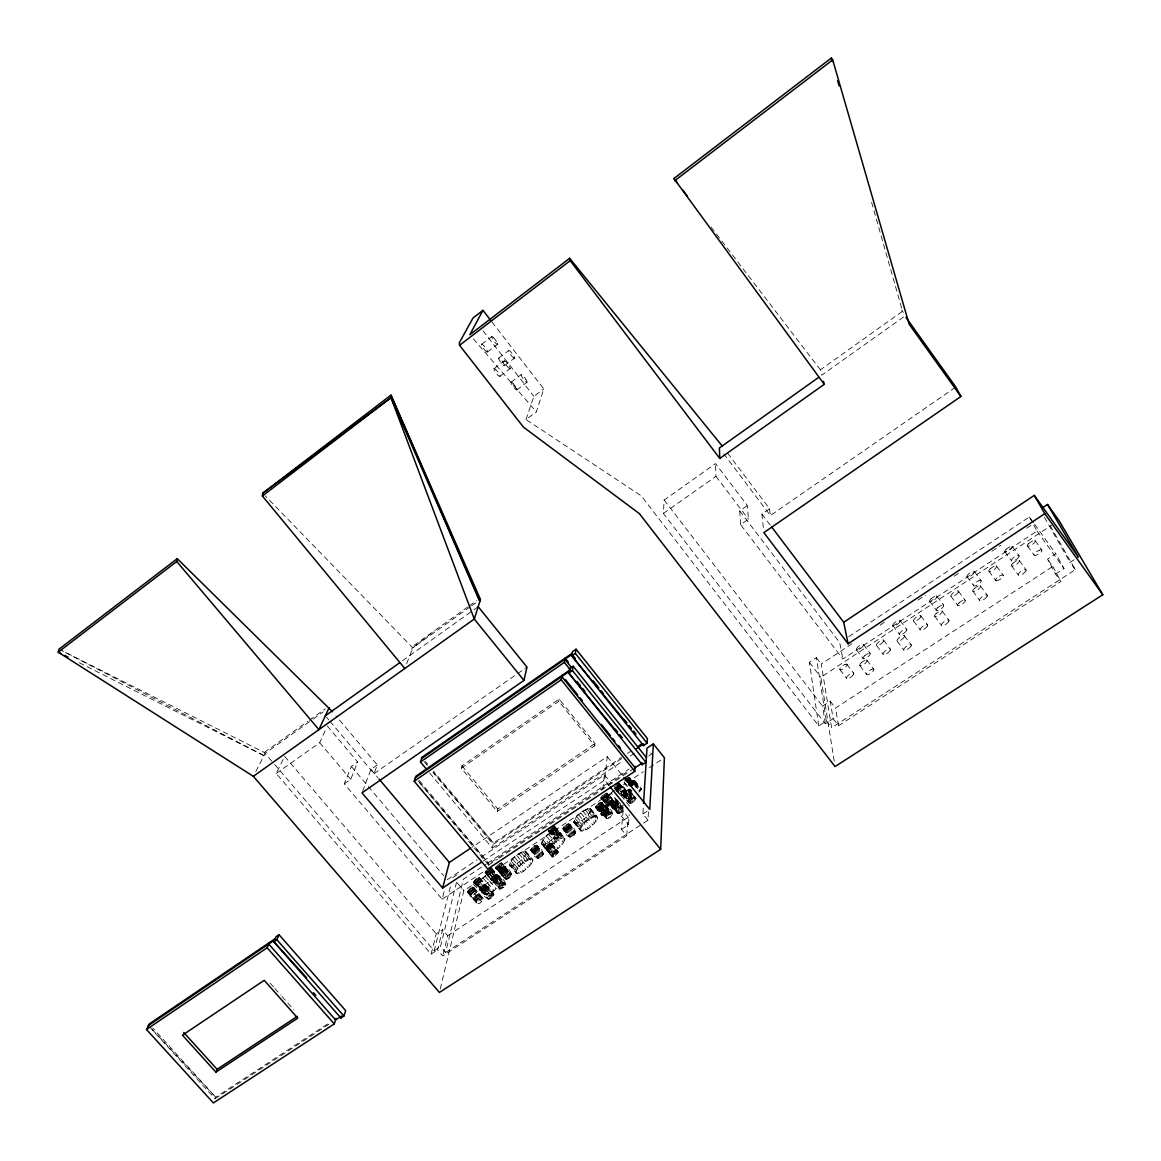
<?xml version="1.0" encoding="UTF-8"?>
<svg xmlns="http://www.w3.org/2000/svg" width="1161" height="1161" viewBox="0 0 1161 1161"><rect width="100%" height="100%" fill="white"/><g stroke="black" fill="none" stroke-linecap="round" stroke-linejoin="round"><path stroke-width="0.75" stroke-dasharray="5 3.75" d="M477.882 886.061C479.609 879.196 487.054 872.941 494.064 872.158L494.659 872.782C493.004 879.661 485.472 885.974 478.463 886.699L477.882 886.061L488.854 899.18C497.401 896.292 492.917 888.804 486.169 886.032C477.635 888.949 482.091 896.35 488.854 899.18M473.543 882.737C473.906 880.531 478.114 876.41 479.769 878.209C475.981 885.858 467.448 879.777 480.19 890.632C491.292 887.091 483.078 881.068 480.19 890.632M473.935 899.557C481.8 900.805 481.51 888.499 473.935 899.557L467.462 891.88C475.052 880.865 475.284 893.041 467.462 891.88M643.455 823.193L647.983 820.232L648.491 811.278M825.326 723.753L822.583 706.149L830.217 701.157L833.134 718.688L825.326 723.753L663.352 513.481L664.15 500.043L715.539 463.602L747.336 505.572L748.439 519.185L740.631 524.612L842.871 659.071L1037.034 531.027L1033.624 524.787M647.983 820.232L642.918 813.948L643.47 805.052M626.708 835.746L628.159 817.228L623.065 810.944L621.527 829.36L626.708 835.746L442.762 955.924L437.566 949.858L442.631 929.714L447.711 935.679L442.762 955.924M621.527 829.36L628.478 824.803L629.247 814.79M79.267 662.757L263.982 755.637L264.273 752.473L307.883 721.3M609.162 785.678L604.678 780.134L607.218 756.682L471.903 847.341M602.835 789.161L604.388 774.938L478.608 858.821M594.722 745.841L595.012 743.519L559.167 699.067L461.962 765.781L461.309 768.147L497.242 811.481L594.722 745.841L558.775 701.288L559.167 699.067M419.266 780.482L488.897 863.682L417.684 780.381L488.578 865.134L488.897 863.682L629.146 770.44M429.744 773.095L492.322 848.096L493.454 843.017L621.527 757.451M497.242 811.481L497.793 809.014L595.012 743.519M440.266 988.94L463.82 890.69L614.633 790.728M456.52 882.331L440.498 946.592L445.563 952.528L463.384 879.225L485.98 864.205M274.533 764.359L434.156 950.757L450.99 884.566M283.124 759.468L276.245 773.502L431.079 954.095L436.26 933.908L442.631 929.714M327.3 726.002L357.675 762.008L351.348 766.449L344.28 783.835L442.138 899.151L444.648 889.471M638.913 792.266L641.409 788.624L638.289 789.465L636.126 786.795M636.054 798.826C629.988 795.111 626.301 810.378 636.054 798.826L628.783 789.64C620.54 792.368 622.441 797.926 629.61 803.078M615.519 786.534L627.593 801.25L630.438 796.286L628.116 794.748L622.02 797.505M617.608 813.411L611.063 805.328L612.094 803.078L616.128 800.147L622.659 808.216C614.125 811.844 619.8 816.589 624.052 809.173L611.136 793.036L613.298 791.178M618.798 793.514L615.577 789.524L622.964 786.766L623.544 789.625L621.077 793.195M611.063 805.328C613.313 806.605 620.192 800.074 616.128 800.147M818.723 725.872L809.377 662.292L816.372 657.648L826.327 720.937L818.723 725.872L641.162 495.776L525.991 419.542L536.367 411.85L543.783 388.964L491.8 321.771M623.53 805.066L618.944 808.085L613.792 809.435L613.255 806.489L617.594 801.003M612.616 813.411C610.135 812.903 605.737 816.256 606.419 818.752C615.04 816.357 613.734 811.104 606.086 805.386C595.201 807.214 601.296 815.922 606.086 805.386M613.85 801.496L611.266 804.762L607.392 806.184L610.759 801.946L613.85 801.496L606.579 792.992L620.163 809.696M608.306 811.307C602.559 807.534 598.554 822.743 608.306 811.307L601.92 802.425L598.887 803.238L595.477 807.519L601.964 815.486M597.102 819.39L597.378 816.981L590.165 808.491C583.17 809.464 575.087 815.457 573.795 822.568L581.008 831.058C587.829 830.579 593.59 824.92 597.102 819.39L590.615 811.437L590.905 809.028M607.682 806.387L600.948 798.246L601.427 796.736L607.856 804.66M580.297 830.492C581.501 823.367 589.628 817.329 596.638 816.43L597.378 816.981M575.653 832.858C573.636 825.123 567.439 820.246 563.041 828.17C565.001 835.862 571.299 840.811 575.653 832.858L569.296 824.034M575.783 831.929L571.981 833.293L569.398 836.979M551.722 843.699L548.34 849.344L548.616 852.435C555.64 851.652 563.636 845.469 564.914 838.402L557.759 829.97C550.749 830.87 542.898 836.95 541.447 843.974L552.549 856.978L555.626 855.381L558.31 852.029L551.46 843.481L547.136 845.745L545.293 848.793L547.382 848.56L550.604 846.006L557.164 853.945M548.21 830.942L554.885 838.953L558.354 837.4L560.807 834.657L560.937 833.743L559.602 833.671L555.713 836.486L549.313 828.707M552.099 856.934L553.666 853.654L558.267 851.623M525.991 419.542L533.871 396.336L543.783 388.964M558.441 830.536L554.624 838.735M543.392 854.148C541.403 846.833 535.163 841.522 530.882 849.475C532.826 856.745 539.139 862.13 543.392 854.148L536.817 845.15M537.441 858.458L539.038 855.207L543.537 853.204M532.406 862.086L532.841 859.59L525.73 851.187C518.72 852.029 511.072 858.197 509.49 865.134L516.601 873.551C523.321 873.232 528.85 867.412 532.406 862.086L525.904 854.264L525.73 851.187M516.601 873.551L515.977 872.927C517.487 865.961 525.178 859.764 532.188 858.98L532.841 859.59M511.682 874.233C509.273 873.638 505.253 876.99 505.615 879.457C514.178 877.048 512.538 871.809 504.977 866.251C493.686 869.923 502.176 875.829 504.977 866.251M505.761 883.84C503.337 883.216 499.288 886.612 499.636 889.094C508.257 886.699 506.602 881.359 498.998 875.8C487.649 879.457 496.153 885.509 498.998 875.8M508.141 871.78L501.668 862.913L500.652 863.015L508.141 871.78C501.001 881.286 500.173 871.33 508.329 870.837M501.16 881.591C498.243 887.744 491.974 893.941 484.95 894.42L484.384 893.767C486.024 886.888 493.512 880.604 500.536 879.893L501.16 881.591L490.769 869.415M329.971 721.286L374.06 773.589L377.296 764.983L335.979 715.858M493.947 893.985L489.536 895.9L487.838 899.253M362.638 791.178L370.939 769.409L377.296 764.983M483.339 898.599C473.224 900.022 478.172 909.208 483.339 898.599L473.514 887.091M502.307 876.033L495.631 868.094L496.24 866.512L502.669 874.204M491.567 880.038L495.065 876.163L497.793 875.51L495.123 879.196L491.8 880.662L485.153 872.375L486.343 870.503L492.757 878.151M406.669 663.628L412.779 647.867L434.301 630.887M344.28 783.835L350.738 779.336L357.675 762.008M149.624 1026.861L215.09 1098.785L215.728 1097.203L330.058 1022.362M276.245 773.502L319.696 742.692L325.907 729.035M255.797 771.557L265.143 753.387L311.656 720.154M623.065 794.995C625.329 795.793 631.178 791.134 628.783 789.64M630.974 789.378L630.554 790.888L632.005 790.902M595.477 807.519L598.495 806.706L601.819 803.325M600.948 798.246L604.823 796.809L607.072 792.992M573.795 822.568L574.506 823.12C581.327 822.583 587.06 816.938 590.615 811.437M562.911 829.085L565.842 828.33L569.166 824.934M530.708 850.403L533.567 849.692L536.904 846.311M509.49 865.134L510.1 865.758C516.805 865.366 522.334 859.575 525.904 854.264M481.06 891.213L484.659 889.979L487.185 885.945M635.996 788L637.055 786.171L635.517 785.794M619.611 794.545C623.559 788.406 628.711 792.063 621.382 795.72L614.938 787.768L616.636 786.65L629.901 803.281M611.136 793.036L606.361 799.9L613.023 808.898M495.631 868.094L499.215 866.817L501.668 862.913M1012.856 563.158L1011.681 564.609A4.862 1.611 -34.2 0 0 1012.377 566.046L1014.061 565.639A4.586 1.509 -34.2 0 0 1017.965 563.07L1019.14 561.605A4.862 1.611 -34.2 0 0 1018.429 560.183L1016.76 560.603M996.994 577.888L995.833 579.339A4.499 1.495 -34.4 0 0 996.515 580.776M1028.762 543.406L1027.601 544.843A4.847 1.582 -34 0 0 1028.312 546.221L1029.996 545.786A4.557 1.48 -34 0 0 1033.885 543.232L1035.046 541.795A4.847 1.582 -34 0 0 1034.32 540.416L1032.622 540.852M1006.137 549.197L1004.991 550.619A4.76 1.538 -34.3 0 0 1005.644 551.983L1007.284 551.562A4.484 1.451 -34.3 0 0 1011.1 549.051L1012.261 547.629A4.76 1.538 -34.3 0 0 1011.594 546.265L1009.954 546.686M990.304 568.716L989.128 570.153A4.789 1.567 -34.5 0 0 989.752 571.575L991.392 571.183A4.513 1.48 -34.5 0 0 995.224 568.658L996.399 567.207A4.789 1.567 -34.5 0 0 995.761 565.799L994.121 566.205M959.044 602.791L957.869 604.242A4.731 1.567 -34.8 0 0 958.42 605.723L960.002 605.36A4.455 1.48 -34.8 0 0 963.79 602.878L964.98 601.427A4.731 1.567 -34.8 0 0 964.399 599.947L962.817 600.324M974.21 588.54L973.034 589.991A4.804 1.596 -34.7 0 0 973.629 591.471L975.255 591.094A4.528 1.495 -34.7 0 0 979.115 588.569L980.305 587.103A4.804 1.596 -34.7 0 0 979.695 585.623L978.055 586.015M937.696 607.682L936.521 609.119A4.644 1.538 -35.1 0 0 937.029 610.599L938.581 610.251A4.383 1.451 -35.1 0 0 942.297 607.798L943.472 606.361A4.644 1.538 -35.1 0 0 942.95 604.896L941.411 605.244M936.071 613.588L934.866 615.054A4.76 1.582 -35.1 0 0 935.389 616.578L936.956 616.215A4.484 1.48 -35.1 0 0 940.773 613.719L941.977 612.253A4.76 1.582 -35.1 0 0 941.44 610.73L939.859 611.092A4.484 1.48 -35.1 0 0 936.114 613.705M931.064 598.728L929.888 600.164A4.659 1.509 -35.2 0 0 930.367 601.616L931.92 601.253A4.383 1.422 -35.2 0 0 935.635 598.8L936.811 597.378A4.659 1.509 -35.2 0 0 936.317 595.912L934.765 596.29M864.51 655.82L863.305 657.257A4.557 1.509 -36 0 0 863.653 658.809L865.105 658.519A4.296 1.422 -36 0 0 868.733 656.125L869.937 654.688A4.557 1.509 -36 0 0 869.574 653.135L868.123 653.44M861.244 662.728L860.025 664.194A4.659 1.553 -36.1 0 0 860.359 665.804L861.854 665.514A4.383 1.466 -36.1 0 0 865.555 663.076L866.788 661.596A4.659 1.553 -36.1 0 0 866.425 659.985L864.945 660.29M541.447 843.974L543.319 844.657L546.976 843.336L555.509 836.588L562.011 844.482M564.914 838.402L562.998 837.749L559.341 839.055L550.894 845.745L544.436 837.923M473.267 892.083C462.76 904.317 485.893 885.974 473.267 892.083L481.409 901.691M548.456 831.145L552.723 828.896L559.152 836.704M481.568 344.309L491.698 336.603M487.489 351.943L497.619 344.251M498.679 358.154L508.692 350.564M493.991 368.647L504.222 360.911M504.498 365.642L514.512 358.096M499.956 376.309L510.187 368.603M511.072 382.259L521.187 374.655M516.718 389.965L527.05 382.216M485.153 872.375L486.357 872.912L489.492 870.837L495.921 878.514M309.334 720.255L325.327 708.82M467.927 606.855L411.923 646.895L412.01 649.87M469.378 605.81L476.692 600.585M313.107 719.109L323.28 711.838M470.176 606.84L412.779 647.867L265.201 495.849M471.642 605.795L477.534 601.587M402.548 660.682L472.367 610.831M473.833 609.801L478.187 606.681M903.505 317.026L821.799 375.148L820.392 369.808L902.547 311.264L871.606 202.319M663.352 513.481L715.931 476.329L715.539 463.602M740.631 524.612L739.702 510.884L747.336 505.572M374.06 773.589L526.978 667.111M763.314 527.573L761.906 514.076L769.569 508.765L726.655 451.89M723.709 453.762L770.367 515.542L955.793 387.019M461.309 768.147L558.775 701.288M627.55 753.431L630.568 751.414M621.57 758.641L493.135 844.41L433.126 772.428M492.322 848.096L622.746 761.065M630.249 756.072L634.748 753.068M447.159 879.791L477.113 859.822M452.761 877.6L458.682 873.652M483.15 861.07L604.678 780.134M487.489 863.189L629.088 769.017M648.68 756L651.684 753.997L648.868 750.47M488.578 865.134L497.634 859.111M499.143 858.11L633.572 768.785M442.138 899.151L485.588 870.3M616.143 789.727L625.184 783.733M634.24 777.725L643.281 771.731M649.318 767.74L664.397 757.741M848.749 636.663L1029.372 516.979L1033.595 522.856M1050.183 525.686L1075.304 569.688L831.61 727.787L821.248 664.034L852.972 643.063M880.154 625.097L886.206 621.106M917.916 600.135L925.477 595.143M954.168 576.175L960.22 572.17M991.929 551.199L1001 545.22M1026.672 528.24L1031.2 525.251M834.208 761.181L820.856 677.284L1051.402 525.396M447.711 935.679L628.159 817.228M434.156 950.757L440.498 946.592M642.918 813.948L647.025 811.263M431.079 954.095L437.566 949.858M215.09 1098.785L329.55 1023.871M445.563 952.528L641.946 824.179M833.134 718.688L838.532 725.727L1060.936 581.53L1055.567 574.056L1047.541 559.138L1055.784 553.739L1034.654 524.322M838.532 725.727L835.514 708.065L1052.809 566.452L1047.541 559.138M1075.304 569.688L1070.065 562.374L1078.337 556.975M1055.567 574.056L1064.013 568.571L1055.784 553.739M606.535 800.901L610.352 800.988L614.706 798.681L623.675 809.812M1039.313 550.14L1041.011 549.704A4.833 1.596 -33.9 0 1 1041.751 551.098L1040.604 552.549A4.557 1.509 -33.9 0 1 1036.715 555.089L1035.017 555.509A4.833 1.596 -33.9 0 1 1034.291 554.116L1035.438 552.68A4.557 1.509 -33.9 0 1 1039.371 550.241M978.752 580.703L980.348 580.311A4.702 1.553 -34.7 0 1 980.943 581.734L979.782 583.17A4.426 1.451 -34.7 0 1 976.009 585.652L974.413 586.029A4.702 1.553 -34.6 0 1 973.832 584.593L974.993 583.17A4.426 1.451 -34.7 0 1 978.796 580.805M844.961 664.397L846.398 664.092A4.586 1.509 -36.3 0 1 846.717 665.688L845.498 667.14A4.325 1.422 -36.3 0 1 841.841 669.549L840.404 669.839A4.586 1.509 -36.3 0 1 840.1 668.243L841.319 666.777A4.325 1.422 -36.3 0 1 844.99 664.513M871.722 669.258L873.217 668.954A4.659 1.567 -36 0 1 873.594 670.579L872.361 672.059A4.383 1.48 -36 0 1 868.66 674.483L867.165 674.773A4.659 1.567 -36 0 1 866.817 673.148L868.036 671.668A4.383 1.48 -36 0 1 871.751 669.389M996.472 580.776L998.112 580.398A4.499 1.495 -34.4 0 0 1001.943 577.873L1003.119 576.422A4.775 1.582 -34.4 0 0 1002.451 575L1000.811 575.392A4.775 1.582 -34.4 0 0 996.718 578.062M263.982 755.637L60.619 649.986L264.273 752.473L273.357 762.995M495.892 369.633L494.63 368.632A5.094 1.045 53.5 0 0 494.151 369.706L495.065 371.505A4.804 0.987 53.5 0 0 498.054 375.337L499.317 376.353A5.094 1.045 53.5 0 0 499.781 375.25L498.867 373.465A4.804 0.987 53.5 0 0 495.849 369.72M512.915 383.203L511.682 382.216A5.021 1.016 53.7 0 0 511.246 383.319L512.161 385.089A4.731 0.958 53.7 0 0 515.107 388.877L516.326 389.849A5.021 1.016 53.6 0 0 516.747 388.746L515.832 386.961M493.585 337.648L492.337 336.617A5.065 1.001 53.4 0 0 491.843 337.619L492.757 339.375A4.775 0.943 53.4 0 0 495.732 343.206L496.981 344.236A5.065 1.001 53.4 0 0 497.459 343.235L496.545 341.465M152.091 1029.444L215.728 1097.203L152.788 1028.022M270.078 983.048L273.662 987.097M274.867 988.446L280.831 995.18M282.021 996.53L293.98 1010.026M473.311 338.78L536.367 411.85M427.379 765.389L423.896 761.311L426.189 764.127M433.169 772.21L493.454 843.017L433.517 771.136M284.648 756.348L436.26 933.908M319.696 742.692L350.738 779.336M471.018 887.962L482.134 900.965M370.939 769.409L377.862 777.623M326.502 717.164L328.81 719.907M470.19 888.557L478.274 898.077M469.392 889.239L480.61 902.387M468.681 889.965L479.769 902.982M468.086 890.676L478.971 903.461M467.68 891.329L478.245 903.78M468.057 892.591L477.664 903.911M467.448 892.287L477.244 903.838M457.187 882.839L463.82 890.69M351.348 766.449L443.662 875.655M486.764 885.901L493.962 894.405M479.566 877.571L491.713 892.112M479.145 877.527L493.744 894.957M478.579 877.672L485.995 886.423M486.778 887.817L493.338 895.624M485.458 886.351L491.988 894.13M477.868 877.977L485.588 887.062M484.645 886.83L492.743 896.35M477.069 878.456L489.565 893.375M479.566 881.765L486.038 889.457M485.472 889.282L492.032 897.076M483.818 887.439L490.348 895.218M476.257 879.051L484.297 888.499M483.005 888.136L491.219 897.772M477.055 881.504L483.513 889.181M475.459 879.733L487.635 894.217M483.818 890.589L490.377 898.382M482.279 888.862L488.825 896.64M474.747 880.444L482.686 889.776M477.897 884.972L489.579 898.861M474.167 881.155L481.888 890.24M481.278 890.24L487.823 898.019M473.761 881.794L481.176 890.56M481.06 890.806L488.259 899.311M473.543 882.345L480.596 890.69M473.093 887.033L483.339 899.02M472.512 887.164L483.136 899.572M473.078 888.934L482.715 900.239M471.801 887.483L478.274 895.16M498.577 875.757L505.761 884.247M491.161 867.615L497.793 875.51M499.027 876.99L505.557 884.798M491.393 868.239L504.498 883.681M490.755 867.572L497.169 875.234M491.176 868.776L505.151 885.451M490.174 867.717L496.574 875.365M497.256 876.221L503.772 884M489.463 868.036L504.571 886.177M496.444 876.7L502.96 884.479M490.203 870.126L496.632 877.803M488.665 868.515L495.065 876.163M494.122 875.307L503.859 886.917M491.379 872.419L497.837 880.125M487.838 869.11L494.252 876.758M496.502 879.791L503.047 887.599M494.804 877.992L501.32 885.77M487.054 869.778L495.123 879.196M493.033 877.048L502.205 888.209M489.463 873.275L500.609 886.496M487.867 872.114L494.31 879.791M494.862 880.88L501.392 888.687M493.498 879.443L500.028 887.222M485.762 871.2L493.512 880.27M493.091 880.096L500.667 889.007M485.356 871.838L500.072 889.152M487.344 874.538L499.636 889.094M485.777 873.057L492.206 880.72M485.153 872.782L491.8 880.662M489.55 880.894L496.066 888.658M485.138 876.134L491.596 883.826M487.417 882.737L493.933 890.502M483.02 877.963L489.478 885.64M504.556 866.208L511.696 874.639M501.247 862.87L511.508 875.191M503.961 866.353L510.434 874.102M504.614 868.065L511.101 875.844M503.235 866.672L509.694 874.422M507.749 872.433L499.941 863.334L499.143 863.813L505.572 871.505M504.034 868.776L510.521 876.555M500.725 865.424L508.895 874.901M503.308 869.502L509.81 877.281M501.596 867.76L508.068 875.496M500.014 866.135L506.457 873.856M498.316 864.408L504.745 872.1M500.797 868.443L509.011 877.963M499.215 866.817L505.659 874.538M497.518 865.09L503.947 872.782M501.668 870.794L508.17 878.572M498.388 867.427L506.559 876.903M496.821 865.816L503.25 873.507M499.506 869.879L507.357 879.051M497.59 867.906L504.034 875.612M500.144 871.606L506.631 879.37M499.099 870.518L505.572 878.267M495.834 867.151L506.036 879.516M498.882 871.069L505.369 878.819M495.631 867.702L505.615 879.457M521.391 859.837L527.907 867.673M516.616 855.265L523.074 863.029M519.243 861.68L525.759 869.516M514.497 857.094L520.941 864.858M516.993 863.305L523.509 871.142M512.596 859.024L519.054 866.774M514.816 864.611L521.333 872.433M511.058 860.911L517.53 868.66M512.857 865.482L519.373 873.29M509.984 862.638L516.456 870.402M425.448 761.456L427.756 764.214M511.246 865.874L517.762 873.667M509.447 864.074L515.934 871.853M533.567 849.692L540.068 857.529M531.854 848.125L538.327 855.933M532.754 850.171L539.241 858.023M531.274 848.822L537.746 856.644M461.962 765.781L497.793 809.014M532.014 850.505L538.501 858.342M530.882 849.475L537.354 857.297M531.404 850.665L537.891 858.487M530.693 850.012L537.166 857.834M526.426 852.827L532.914 860.649M524.554 851.086L531.027 858.879M522.943 851.492L529.401 859.271M524.845 855.991L531.346 863.828M520.999 852.377L527.442 860.141M523.306 857.892L529.808 865.729M518.836 853.654L525.294 861.418M546.976 843.336L556.438 854.685M547.948 845.048L554.479 852.958M542.913 839.795L555.626 855.381M547.136 845.745L553.666 853.654M544.973 844.236L554.769 856.005M546.41 846.471L552.955 854.394M541.868 841.507L548.34 849.344M547.382 848.56L553.942 856.499M545.844 847.196L552.375 855.106M543.319 844.657L549.821 852.522M546.628 848.894L553.187 856.833M541.374 842.93L551.983 855.759M545.989 849.039L552.549 856.978M542.114 844.569L551.809 856.31M536.367 845.121L543.58 853.596M535.758 845.281L542.231 853.103M536.513 846.949L543 854.786M535.018 845.614L541.49 853.422M535.932 847.661L542.419 855.497M534.205 846.093L540.678 853.915M535.221 848.386L541.708 856.223M533.363 846.703L539.836 854.525M534.408 849.083L540.91 856.92M532.565 847.399L539.038 855.207M553.42 828.17L559.849 835.993M554.885 830.333L561.343 838.169M551.635 826.705L558.049 834.483M550.807 827.3L563.535 842.596M551.925 829.578L558.354 837.4M552.897 831.232L559.341 839.055M550.009 827.982L556.424 835.775M551.083 830.188L557.512 838.01M550.27 830.681L556.7 838.489M548.747 829.404L555.161 837.183M549.516 831.015L557.149 840.361M548.355 830.028L554.769 837.821M548.906 831.174L555.335 838.982M548.166 830.55L554.885 838.953M553.594 838.532L560.11 846.427M548.471 834.164L554.914 841.986M551.446 840.39L557.962 848.285M546.323 835.993L552.781 843.815M551.46 843.481L558.31 852.029M551.011 843.437L557.541 851.361M551.577 844.627L558.122 852.58M549.182 842.03L555.698 849.925M550.372 843.597L556.917 851.521M551.185 845.281L557.73 853.233M549.617 843.931L556.163 851.855M548.79 844.424L555.335 852.348M568.571 823.802L575.043 831.697M567.947 823.962L574.419 831.856M568.788 825.587L575.275 833.496M567.178 824.295L573.65 832.19M568.208 826.284L574.71 834.208M566.35 824.803L572.823 832.684M567.497 827.009L573.998 834.933M565.509 825.413L571.981 833.293M566.699 827.706L573.186 835.63M564.71 826.11L571.183 833.99M565.842 828.33L572.344 836.239M563.999 826.821L570.472 834.715M565.015 828.823L571.517 836.733M563.419 827.532L569.906 835.427M564.261 829.157L570.748 837.066M563.041 828.17L569.514 836.065M563.622 829.331L570.124 837.226M562.867 828.707L569.659 837.197M554.261 825.732L564.231 837.821M553.812 825.718L560.981 834.135M558.557 831.552L565.03 839.447M554.377 826.85L560.807 834.657M553.202 825.877L562.998 837.749M553.986 827.474L560.415 835.296M552.462 826.211L564.565 840.869M578.541 814.645L584.999 822.539M581.748 820.493L588.264 828.461M576.654 816.56L583.112 824.47M579.513 821.814L586.029 829.781M575.145 818.447L581.617 826.342M577.467 822.743L583.983 830.695M574.129 820.145L580.602 828.04M575.769 823.178L582.271 831.131M573.665 821.538L580.152 829.462M574.506 823.12L581.008 831.058M569.035 823.817L575.827 832.321M590.165 808.491L596.638 816.43M591.051 810.03L597.538 817.983M588.903 808.448L595.361 816.372M587.205 808.912L593.648 816.822M589.614 813.135L596.115 821.103M585.173 809.827L591.617 817.736M588.105 815.022L594.606 823.004M582.953 811.162L589.396 819.056M586.203 816.967L592.705 824.949M580.689 812.802L587.147 820.696M584.027 818.824L590.543 826.806M608.408 803.963L601.978 796.04L602.675 795.329L612.848 807.896M603.125 797.926L609.583 805.879M602.356 798.289L608.814 806.227M601.05 797.375L607.493 805.299M601.717 798.463L608.161 806.402M600.89 797.883L607.334 805.807M605.795 805.183L612.689 813.788M605.316 805.168L611.832 813.193M605.998 806.285L612.529 814.325M604.663 805.342L611.179 813.368M601.63 802.222L612.152 814.964M601.978 802.802L608.466 810.784M601.151 802.222L610.396 813.716M605.055 807.635L611.6 815.69M600.498 802.396L606.971 810.349M601.442 803.963L609.554 814.209M599.729 802.744L610.875 816.415M600.876 804.66L607.377 812.656M602.167 806.822L608.683 814.833M598.887 803.238L610.062 817.126M600.164 805.386L606.666 813.382M601.354 807.519L607.871 815.53M598.031 803.862L609.206 817.75M599.366 806.082L605.853 814.079M600.643 808.245L607.159 816.27M597.233 804.558L608.349 818.244M598.495 806.706L606.608 816.981M596.522 805.284L607.566 818.592M599.7 809.594L606.231 817.62M597.654 807.214L606.913 818.766M599.54 810.131L606.071 818.157M595.956 805.981L606.419 818.752M596.885 807.563L603.386 815.544M595.578 806.619L602.066 814.587M596.246 807.737L602.733 815.719M595.419 807.142L602.254 815.69M614.169 788.13L617.391 792.107M617.289 799.973L623.109 807.287M615.345 800.495L621.875 808.564M616.564 802.44L623.123 810.523M614.488 801.003L621.019 809.072M609.249 794.966L615.722 802.933M615.838 803.165L622.412 811.263M612.428 800.045L618.944 808.085M615.025 803.876L621.585 811.974M605.94 793.166L612.369 801.09M606.884 794.704L613.342 802.643M612.805 802.338L619.335 810.407M614.154 804.515L620.714 812.598M605.171 793.514L614.242 804.805M606.332 795.401L612.776 803.354M612.094 803.078L618.624 811.133M610.352 800.988L616.868 809.014M604.33 794.022L610.759 801.946M613.298 805.023L619.858 813.106M605.636 796.112L612.079 804.065M604.721 795.503L628.478 824.803M612.515 805.371L619.074 813.455M603.488 794.632L613.255 806.489M611.15 804.428L617.696 812.497M604.823 796.809L618.407 813.629M610.991 804.95L617.913 813.614M603.967 797.433L613.792 809.435M624.183 782.021L631.337 791.091M624.038 782.543L630.844 791.076M629.291 789.64L636.199 798.304M628.116 789.828L634.632 797.897M629.146 791.367L635.691 799.465M627.332 790.177L633.848 798.26M628.594 792.078L635.125 800.176M623.747 787.274L632.992 798.768M622.964 786.766L634.414 800.916M623.95 788.246L630.438 796.286M618.857 782.862L625.561 791.004M619.219 783.414L632.121 799.392M618.363 782.862L633.601 801.627M619.06 783.922L630.046 797.665M617.71 783.036L631.308 800.089M626.185 794.153L632.73 802.251M616.941 783.399L623.355 791.323M618.145 785.242L626.345 795.227M624.081 792.76L630.597 800.829M622.572 791.323L631.874 802.759M616.099 783.907L622.514 791.831M617.449 785.953L630.046 801.525M624.531 795.024L631.076 803.122M623.152 794.095L629.668 802.178M615.257 784.517L621.657 792.441M623.863 795.198L630.408 803.296M615.78 787.274L622.223 795.227M613.748 785.924L620.163 793.848M604.388 774.938L611.049 783.153M615.475 788.638L629.886 806.46M634.617 780.381L641.482 788.987M634.864 781.44L641.351 789.509M635.604 783.24L639.929 788.595M634.501 782.079L640.988 790.133M634.82 783.602L639.145 788.958M633.935 782.775L640.437 790.844M633.238 783.501L639.726 791.57M607.218 756.682L622.891 776.128M482.991 330.769L533.871 396.336M664.15 500.043L822.583 706.149M826.327 720.937L831.61 727.787M711.127 227.121L820.392 369.808M830.217 701.157L835.514 708.065M816.372 657.648L821.248 664.034M809.377 662.292L820.856 677.284M839.969 669.694L846.703 678.517M859.909 665.659L866.716 674.628M715.931 476.329L748.439 519.185M739.702 510.884L839.722 642.657L842.871 659.071M846.848 664.237L853.567 673.075M863.378 644.457L870.024 653.266M761.906 514.076L770.628 525.614M866.89 660.13L873.682 669.113M856.542 649.87L863.203 658.679M876.613 645.574L883.332 654.499M897.235 641.162L904.027 650.218M883.536 640.088L890.255 649.028M900.167 620.656L906.828 629.552M904.259 635.604L911.283 644.979M892.838 625.489L899.717 634.675M913.475 620.859L920.194 629.872M934.62 616.143L941.411 625.286M920.949 615.94L927.668 624.966M937.058 596.319L943.704 605.302M942.224 611.165L949.001 620.322M929.627 601.224L936.274 610.178M950.917 596.217L957.636 605.316M958.478 591.239L965.197 600.353M980.508 586.015L987.285 595.274M966.982 576.582L973.629 585.637M972.816 591.08L979.594 600.31M988.925 571.212L995.645 580.398M974.514 571.618L981.147 580.689M996.588 566.162L1003.293 575.377M1019.314 560.545L1026.077 569.906M1004.816 551.635L1011.449 560.778M1011.507 565.668L1018.284 575M1012.436 546.599L1019.068 555.771M1035.206 540.765L1041.896 550.067M1027.441 545.873L1034.132 555.147M1037.034 531.027L1064.013 568.571M901.691 310.074L903.185 312.512M1044.378 517.255L1070.065 562.374M525.933 379.4L526.862 381.171A5.021 1.001 53.7 0 1 526.47 382.259L525.236 381.272A4.731 0.943 53.7 0 1 522.305 377.485L521.376 375.7A5.021 0.987 53.7 0 1 521.797 374.626L523.016 375.613A4.731 0.943 53.7 0 1 525.904 379.473M503.439 362.871L504.338 364.627A4.978 1.001 53.5 0 1 503.889 365.671L502.655 364.67A4.688 0.943 53.5 0 1 499.738 360.911L498.838 359.17A4.978 1.001 53.5 0 1 499.303 358.139L500.536 359.126A4.688 0.943 53.5 0 1 503.395 362.958M1029.372 516.979L1032.782 523.219M1052.809 566.452L1060.936 581.53M769.569 508.765L770.367 515.542M1028.82 543.508A4.557 1.48 -34 0 1 1032.68 540.953M864.539 655.936A4.296 1.422 -36 0 1 868.152 653.556M861.273 662.844A4.383 1.466 -36.1 0 1 864.974 660.42M1006.195 549.298A4.484 1.451 -34.3 0 1 1009.997 546.787M1012.914 563.274A4.586 1.509 -34.2 0 1 1016.804 560.719M937.74 607.813A4.383 1.451 -35.1 0 1 941.455 605.374M931.107 598.844A4.383 1.422 -35.2 0 1 934.808 596.406M512.872 383.29A4.731 0.958 53.7 0 1 515.803 387.048M493.556 337.735A4.775 0.943 53.4 0 1 496.502 341.552M959.088 602.907A4.455 1.48 -34.8 0 1 962.861 600.44M974.268 588.656A4.528 1.495 -34.7 0 1 978.113 586.131M990.348 568.832A4.513 1.48 -34.5 0 1 994.179 566.307M1025.918 570.965L1024.742 572.431A4.586 1.538 -34.1 0 1 1020.838 574.985L1019.155 575.392A4.862 1.625 -34.1 0 1 1018.458 573.94L1019.619 572.475A4.586 1.538 -34.1 0 1 1023.567 570.036L1025.207 569.514A4.862 1.625 -34.1 0 1 1025.918 570.965M1018.894 556.801L1017.747 558.223A4.484 1.466 -34.2 0 1 1013.93 560.734L1012.29 561.14A4.76 1.553 -34.2 0 1 1011.623 559.747L1012.769 558.325A4.484 1.466 -34.2 0 1 1016.572 555.829L1018.212 555.422A4.76 1.553 -34.2 0 1 1018.894 556.801M987.082 596.362L985.907 597.828A4.528 1.524 -34.6 0 1 982.046 600.353L980.406 600.716A4.804 1.611 -34.6 0 1 979.797 599.221L980.987 597.755A4.528 1.524 -34.6 0 1 984.818 595.245L986.458 594.867A4.804 1.611 -34.6 0 1 987.082 596.362M948.769 621.425L947.565 622.891A4.47 1.509 -35.1 0 1 943.762 625.387L942.181 625.721A4.746 1.596 -35.1 0 1 941.658 624.183L942.848 622.717A4.47 1.509 -35.1 0 1 946.636 620.235L948.218 619.887A4.746 1.596 -35.1 0 1 948.769 621.425M958.26 592.313L957.07 593.75A4.455 1.466 -34.9 0 1 953.283 596.246L951.701 596.623A4.731 1.553 -34.9 0 1 951.149 595.143L952.339 593.706A4.455 1.466 -34.9 0 1 956.113 591.225L957.694 590.847A4.731 1.553 -34.9 0 1 958.26 592.313M974.297 572.663L973.136 574.085A4.441 1.437 -34.7 0 1 969.362 576.567L967.766 576.959A4.702 1.524 -34.7 0 1 967.2 575.537L968.361 574.115A4.441 1.437 -34.7 0 1 972.12 571.647L973.716 571.256A4.702 1.524 -34.7 0 1 974.297 572.663M911.008 646.111L909.803 647.577A4.426 1.495 -35.5 0 1 906.044 650.044L904.506 650.363A4.702 1.582 -35.5 0 1 904.071 648.767L905.275 647.301A4.426 1.495 -35.5 0 1 909.019 644.848L910.558 644.529A4.702 1.582 -35.5 0 1 911.008 646.111M927.407 626.055L926.217 627.52A4.412 1.466 -35.3 0 1 922.473 629.973L920.441 630.176A4.673 1.567 -35.3 0 1 920.455 628.769L921.645 627.317A4.397 1.466 -35.3 0 1 925.375 624.879L926.913 624.531A4.673 1.567 -35.3 0 1 927.407 626.055M920.673 617.028L919.483 618.479A4.412 1.451 -35.4 0 1 915.739 620.946L914.2 621.28A4.673 1.538 -35.4 0 1 913.751 619.771L914.941 618.32A4.412 1.451 -35.4 0 1 918.67 615.867L920.209 615.519A4.673 1.538 -35.4 0 1 920.673 617.028M906.552 630.626L905.362 632.063A4.339 1.437 -35.6 0 1 901.691 634.486L900.181 634.806A4.6 1.524 -35.6 0 1 899.76 633.282L900.951 631.845A4.339 1.437 -35.6 0 1 904.608 629.451L906.117 629.117A4.6 1.524 -35.6 0 1 906.552 630.626M904.216 637.026L902.997 638.506A4.441 1.48 -35.6 0 1 899.238 640.974L897.714 641.293A4.702 1.567 -35.6 0 1 897.279 639.726L898.498 638.26A4.426 1.48 -35.6 0 1 902.242 635.807L903.78 635.473A4.702 1.567 -35.6 0 1 904.216 637.026M890.197 650.45L888.992 651.916A4.354 1.451 -35.8 0 1 885.292 654.34L883.797 654.644A4.629 1.553 -35.8 0 1 883.405 653.077L884.609 651.611A4.354 1.451 -35.8 0 1 888.296 649.202L889.79 648.883A4.629 1.553 -35.8 0 1 890.197 650.45M883.463 641.511L880.415 644.413L877.063 645.719A4.629 1.524 -35.8 0 1 876.686 644.152L877.905 642.701A4.368 1.437 -35.8 0 1 881.576 640.277L883.071 639.958A4.629 1.524 -35.8 0 1 883.463 641.511M899.891 621.715L898.701 623.152A4.339 1.408 -35.6 0 1 895.015 625.576L893.52 625.924A4.615 1.495 -35.6 0 1 893.114 624.415L894.304 622.978A4.339 1.408 -35.6 0 1 897.975 620.569L899.47 620.221A4.6 1.495 -35.6 0 1 899.891 621.715M853.451 674.541L852.232 676.007A4.325 1.451 -36.2 0 1 848.589 678.401L847.138 678.677A4.586 1.538 -36.2 0 1 846.833 677.066L848.038 675.6A4.325 1.437 -36.2 0 1 851.681 673.22L853.132 672.93A4.586 1.538 -36.2 0 1 853.451 674.541M863.276 645.864L862.072 647.316A4.296 1.393 -36.1 0 1 858.429 649.696L856.992 650.015A4.557 1.48 -36.1 0 1 856.658 648.462L857.863 647.025A4.296 1.393 -36.1 0 1 861.477 644.645L862.928 644.326A4.557 1.48 -36.1 0 1 863.276 645.864M509.563 368.618L508.315 367.616A4.804 0.958 53.5 0 1 505.325 363.756L504.396 361.956A5.108 1.016 53.6 0 1 504.846 360.897L506.109 361.913A4.804 0.958 53.5 0 1 509.084 365.759L510.013 367.544A5.108 1.016 53.5 0 1 509.563 368.618M486.851 351.943L485.588 350.912A4.76 0.972 53.4 0 1 482.613 347.095L481.713 345.325A5.05 1.03 53.4 0 1 482.221 344.324L483.484 345.339A4.76 0.972 53.4 0 1 486.444 349.156L487.344 350.912A5.05 1.03 53.4 0 1 486.851 351.943M513.917 358.096L512.683 357.095A4.702 0.914 53.5 0 1 509.766 353.336L508.866 351.58A4.992 0.972 53.5 0 1 509.302 350.564L510.521 351.58A4.702 0.914 53.5 0 1 513.394 355.411L514.338 357.08A4.992 0.972 53.5 0 1 513.917 358.096"/><path stroke-width="1.5" d="M332.539 711.766L177.27 558.659L59.022 649.159L58.21 652.177L253.345 776.332L439.424 992.452L660.682 849.33L664.397 757.741L653.338 743.882L646.996 748.119L643.571 803.281M653.338 743.882L649.768 809.464L624.008 777.522M647.098 743.214L647.374 738.57L576.045 649.202L572.489 651.669L571.778 655.878L643.513 745.594L647.098 743.214L575.348 653.396L576.045 649.202M646.213 757.422L573.215 666.24L572.489 670.623L645.908 762.269L642.251 764.693L642.367 762.937L635.082 767.784L561.808 676.587M643.513 745.594L643.629 743.911L636.489 748.671M569.311 670.347L415.783 776.317L414.187 781.208L487.736 868.979L634.806 771.339L635.169 766.434M404.783 668.504L262.386 496.008L262.691 493.28L390.952 395.117L480.465 599.482L474.283 619.031L253.345 776.332M414.187 781.208L561.227 679.809L562.026 675.368M426.261 768.93L420.471 761.979L564.348 662.365L565.102 658.127L568.455 662.307M61.446 653.803L58.21 652.177L176.748 561.503L177.27 558.659M481.641 862.072L442.631 888.049L362 792.847L523.959 680.419L526.978 667.111L478.187 606.681M442.631 888.049L449.351 862.449L470.394 848.343M343.903 1016.049L345.659 1010.592L279.017 934.692L276.042 936.709L273.923 941.847L340.913 1018.008L343.903 1016.049L276.913 939.815L279.017 934.692M340.913 1018.008L341.552 1016.02L335.573 1019.924L268.728 944.024M275.273 938.567L149.145 1024.031L146.46 1029.488L213.392 1102.95L334.266 1023.915L336.066 1018.429M420.471 761.979L421.994 757.306L572.228 653.193M146.46 1029.488L267.161 947.768L269.308 942.601M215.917 1072.14L297.767 1018.153L264.229 980.305L182.437 1035.191L215.917 1072.14L217.092 1069.31L297.245 1016.412M329.1 707.673L318.912 729.645L176.748 561.503M490.697 320.334L482.947 310.321L469.813 334.731L569.645 258.322L722.36 446.201M628.522 784.807C632.73 777.522 638.405 782.035 629.915 785.707M625.097 780.714C628.594 775.693 633.413 778.494 627.187 782.035M482.947 310.321L473.049 317.94L459.321 342.742L459.553 345.296L523.422 427.117L639.406 513.655L835.064 766.536L1102.79 594.751L1058.934 520.433L1047.512 504.469L1042.476 507.807M569.645 258.322L570.196 260.659L719.776 458.45L824.237 384.335L673.917 178.518L831.32 58.05L832.698 59.893L909.092 324.137L960.887 396.496L763.851 532.623L848.11 643.789L1044.784 513.684L1034.291 495.399L843.728 622.267L848.11 643.789M262.386 496.008L390.981 397.642L390.952 395.117L479.87 601.383L479.609 598.495M459.553 345.296L570.196 260.659M674.788 180.666L832.698 59.893M262.691 493.28L390.981 397.642L479.87 601.383M325.341 715.786L399.631 662.757M818.868 377.238L719.37 448.015L719.776 458.45M421.574 758.583L572.025 654.34L575.392 658.548M575.348 653.396L571.778 655.878L598.002 688.009M573.215 666.24L569.572 668.751L568.832 673.148L642.251 764.693M415.348 777.652L569.093 671.551M572.489 670.623L568.832 673.148L617.086 732.069M148.419 1025.526L274.693 939.975M276.913 939.815L273.923 941.847L306.533 977.606M638.013 746.436L642.28 743.577M64.682 655.428L67.933 657.053M183.699 1032.448L217.092 1069.31M313.426 992.699L315.807 995.412M267.161 947.768L334.266 1023.915M379.008 778.987L449.351 862.449M619.379 734.869L621.686 737.685M600.281 690.81L626.519 722.94M628.798 725.741L631.076 728.542M633.355 731.328L635.647 734.129M523.959 680.419L474.283 619.031L390.981 397.642M610.28 787.056L660.682 849.33M561.227 679.809L634.806 771.339M633.456 780.569L635.604 783.24M632.672 780.918L634.82 783.602M629.088 777.812L631.221 780.468M631.816 781.44L633.964 784.11M628.304 778.175L630.452 780.831M630.945 782.064L633.108 784.734M627.462 778.683L629.596 781.338M630.147 782.761L632.295 785.431M626.606 779.292L628.74 781.963M564.899 659.288L571.618 667.662M564.348 662.365L571.096 670.768M576.988 681.391L580.369 685.614M582.619 688.429L584.883 691.23M615.315 729.195L617.565 732.01M619.829 734.811L622.078 737.627M565.407 679.577L577.786 694.989M580.036 697.79L582.285 700.591M601.413 724.406L610.41 735.61M612.674 738.411L614.924 741.211M618.291 745.42L620.54 748.221M593.286 680.926L598.873 687.936M601.122 690.737L603.357 693.523M624.603 720.125L626.838 722.911M629.088 725.712L631.323 728.513M633.558 731.314L635.793 734.115M673.917 178.518L677.197 182.814M682.668 189.954L687.051 195.672M771.731 527.065L843.728 622.267M1034.291 495.399L1078.337 556.975L1047.512 504.469M906.001 317.446L955.793 387.019L960.887 396.496M1044.784 513.684L1102.79 594.751M831.32 58.05L832.292 61.533M837.618 80.646L839.084 85.856M823.425 381.272L824.237 384.335"/></g></svg>
